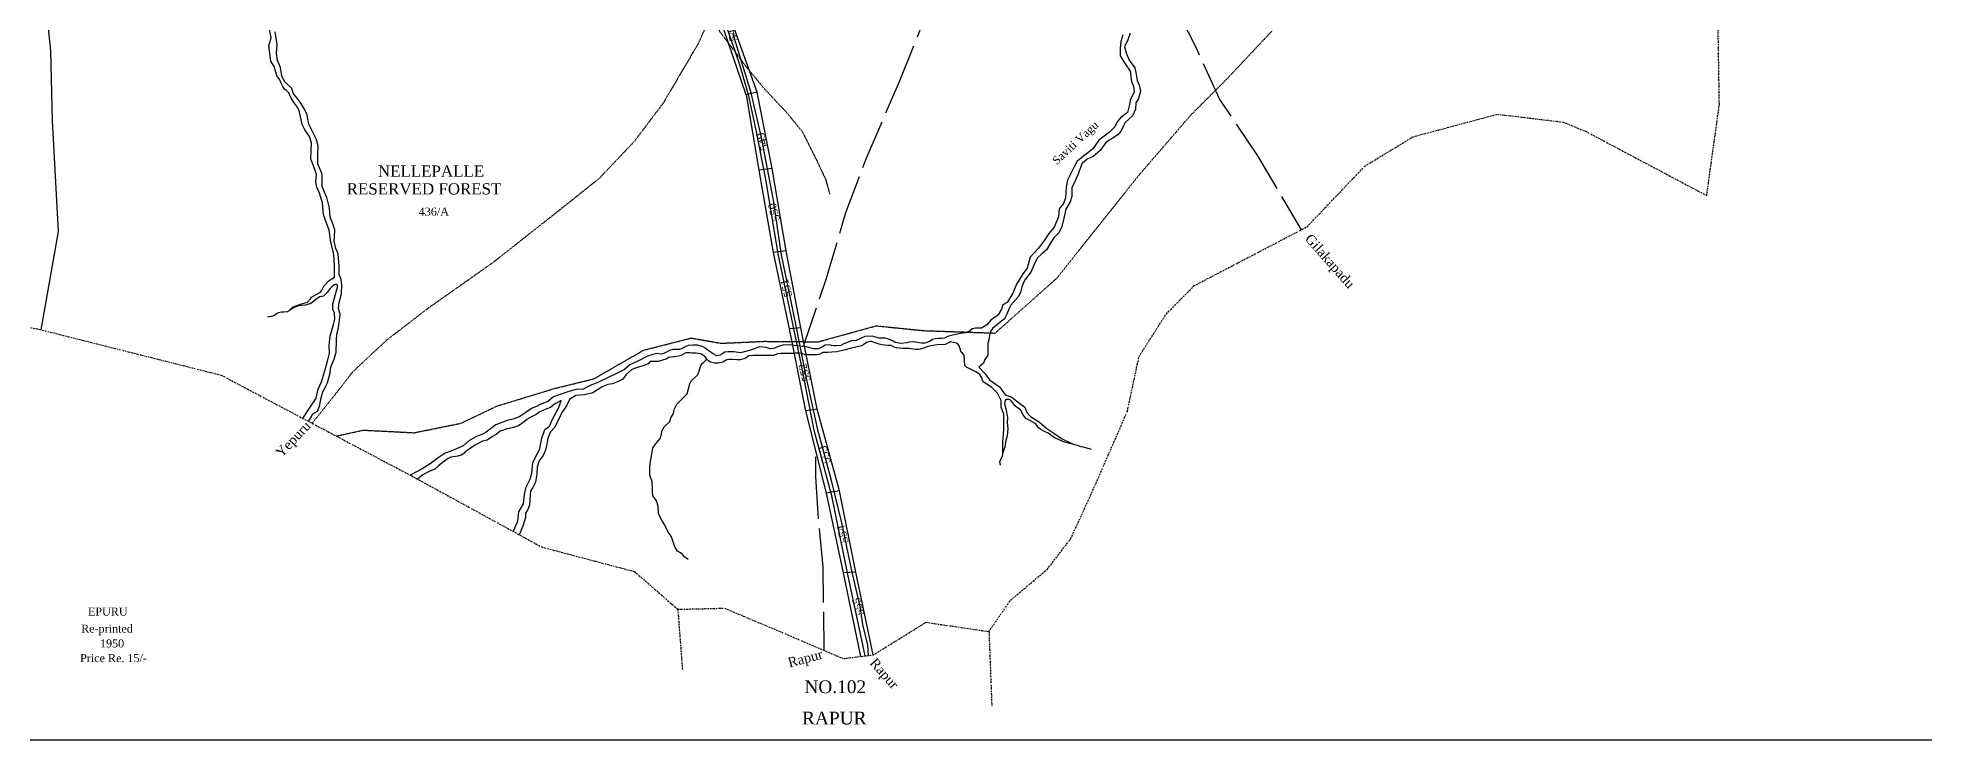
# Model space of a CAD drawing. Header units: millimetres. Extents: x 1039 to 3150, y 234 to 1226.
# Drawn here: x 2109 to 2698, y 234 to 454 of the extents above; entities that cross this region are included whole.
import ezdxf

# ---------------------------------------------------------------- set-up
doc = ezdxf.new("R2010")
doc.units = ezdxf.units.MM
doc.header["$MEASUREMENT"] = 0
for name, pattern in [('ACAD_ISO02W100', [15, 12, -3]), ('ACAD_ISO07W100', [3, 0, -3]), ('BORDER', [1.75, 0.5, -0.25, 0.5, -0.25, 0, -0.25])]:
    doc.linetypes.add(name, pattern=pattern)
for name, color, linetype in [('CARTTRACK', 30, 'ACAD_ISO02W100'), ('NALA', 4, 'Continuous'), ('SURVEY_BND', 7, 'Continuous')]:
    doc.layers.add(name, color=color, linetype=linetype)
for name, color, linetype, lineweight in [('FOOTPATH', 150, 'ACAD_ISO07W100', 30), ('ROAD', 1, 'Continuous', 25), ('VILL_BOUNDARY', 6, 'BORDER', 30)]:
    doc.layers.add(name, color=color, linetype=linetype, lineweight=lineweight)
doc.styles.get("Standard").update_dxf_attribs({"font": 'TIMES.TTF'})

msp = doc.modelspace()

# ---------------------------------------------------------------- linework, layer by layer
at = {"lineweight": 30}
msp.add_lwpolyline([(1039.18, 1225.73), (3149.7, 1225.73), (3149.7, 234.41), (1039.18, 234.41)], close=True, dxfattribs=at)
at = {"layer": 'CARTTRACK'}
for points in [[(2348.12, 358.1), (2355.04, 378.43), (2361.12, 399.29), (2367.69, 416.6), (2377.93, 440.24), (2387.49, 464.23), (2401.99, 499.53), (2408.51, 514.21), (2413.43, 526.91), (2412.51, 532.17), (2408.51, 534.66), (2405.22, 545.22), (2406.08, 565.4), (2410.51, 576.31), (2415.45, 583.7), (2413.95, 588.63), (2408.52, 593.26), (2405.02, 599.4), (2404.17, 607.6), (2397.22, 614.58), (2397.41, 620.63)], [(2503.43, 393.89), (2489.85, 416.96), (2477.82, 434.77), (2470.67, 450.64), (2465.63, 460.45), (2461.22, 465.57), (2449.98, 478.41), (2439.3, 486.34), (2428.35, 497.63), (2421.44, 506.71), (2417.82, 509.97), (2409.54, 516.88)], [(2354.39, 262.49), (2354.01, 288.63), (2352.48, 305.27), (2351.72, 316.73), (2351.8, 322.91)]]:
    msp.add_lwpolyline(points, dxfattribs=at)
at = {"layer": 'FOOTPATH', "ltscale": 0.002}
for points in [[(2194.44, 333.44), (2201.41, 342.13), (2207.18, 349.55), (2217.81, 359.51), (2230.9, 369.56), (2251.02, 383.74), (2268.81, 397.76), (2284.25, 410.05), (2295.23, 421.67), (2304.2, 433.54), (2315.09, 452.05), (2318.28, 459.17), (2319.02, 462.18), (2321.69, 455.9), (2329.69, 445.21), (2335.5, 438.14), (2342.37, 430.81), (2347.55, 424.51), (2351.98, 415.66), (2354.86, 409.54), (2356.07, 404.98)], [(2201.99, 329.44), (2210.45, 331.3), (2226.31, 330.48), (2240.86, 333.42), (2252.14, 338.81), (2270.05, 344.28), (2282.4, 347.32), (2298.01, 356.29), (2312.87, 360.06), (2322.14, 358.43), (2335.68, 359.04), (2352.5, 358.88), (2370.6, 363.88), (2385.47, 362.38), (2407.8, 361.61), (2427.11, 378.83), (2452.81, 411.08), (2468.73, 429.53), (2480.29, 441.12), (2494.37, 456.1)]]:
    msp.add_lwpolyline(points, dxfattribs=at)
at = {"layer": 'NALA'}
for points in [[(2191.58, 334.95), (2192.8, 336.92), (2194.05, 338.78), (2195.7, 341.23), (2196.28, 344.05), (2197.37, 346.34), (2198.26, 349.47), (2199.23, 352.86), (2199.84, 355.36), (2199.72, 357.73), (2200.06, 360.68), (2201.06, 364.29), (2201.52, 365.99), (2201.46, 367.78), (2200.91, 369.03), (2200.91, 370.73), (2201.55, 372.89), (2201.94, 374.45), (2202.31, 375.85), (2202.31, 376.58), (2202.13, 376.8), (2201.67, 376.83), (2201.31, 376.7), (2200.57, 376.04), (2200.09, 375.49), (2199.17, 374.33), (2197.96, 373.18), (2197.5, 373.03), (2196.83, 372.96), (2196.04, 372.39), (2194.03, 370.81), (2192.31, 370.31), (2190.09, 370.1), (2188.26, 369.25), (2186.77, 368.28), (2188.47, 369.83), (2190.82, 370.62), (2193.01, 371.29), (2193.89, 372.29), (2194.26, 372.87), (2195.69, 373.66), (2197, 374.36), (2197.51, 375), (2198.06, 376.27), (2199.75, 378.06), (2201.45, 379.03), (2201.42, 380.37), (2201.39, 382.16), (2201.3, 384.93), (2201.06, 386.81), (2200.27, 390), (2199.75, 393.71), (2198.5, 397.08), (2197.95, 398.7), (2197.62, 402.28), (2196.77, 405.29), (2195.88, 407.18), (2195.55, 408.91), (2195.82, 411.1), (2195.4, 412.44), (2194.02, 416.02), (2194.2, 421.04), (2193.56, 422.99), (2192.13, 425.08), (2191.37, 426.73), (2190.37, 431.13), (2189.51, 432.62), (2188.84, 433.5), (2187.81, 435.24), (2187.11, 436.67), (2186.38, 437.4), (2185.83, 437.82), (2185.22, 438.83), (2184.73, 439.71), (2184.22, 440.96), (2183.55, 441.75), (2182.57, 444.84), (2181.56, 446.51), (2181.14, 449.8), (2180.9, 451.32), (2181.66, 453.81), (2181.1, 456.54)], [(2193.31, 334.03), (2193.97, 335.05), (2194.6, 336.38), (2196.07, 337.18), (2196.76, 338.74), (2197.29, 341.33), (2197.82, 343.28), (2198.5, 344.61), (2199.28, 346.03), (2200.03, 349.2), (2200.27, 351.09), (2201.31, 353.41), (2201.94, 355.63), (2202.04, 359.24), (2202.19, 361.24), (2202.7, 363.24), (2203.23, 367.41), (2202.72, 369.31), (2202.91, 371.15), (2203.57, 373.88), (2203.76, 376.68), (2203.47, 378.4), (2202.89, 379.94), (2202.87, 382.53), (2202.55, 386.39), (2201.8, 388.06), (2201.29, 390.34), (2201.44, 391.69), (2201.49, 393.84), (2200.88, 395.75), (2200.11, 397.86), (2199.81, 400.64), (2199.03, 403.95), (2198.33, 405.64), (2197.53, 407.43), (2197.55, 410.78), (2197.43, 411.61), (2196.95, 412.67), (2196.22, 414.53), (2196.22, 415.91), (2196.22, 417.49), (2196.32, 420.1), (2195.69, 422.3), (2194.36, 425.01), (2193.46, 426.7), (2193.05, 428.35), (2192.83, 429.8), (2192.15, 431.37), (2190.7, 433.74), (2189.78, 434.95), (2188.66, 436.33), (2188.06, 437.97), (2185.75, 440.19), (2185.02, 442), (2184.59, 444.54), (2183.62, 446.79), (2183.28, 449.08), (2183.55, 451.79), (2182.84, 455.69)], [(2447.69, 454.78), (2447.03, 452.72), (2446.84, 450.5), (2446.84, 448.21), (2448.35, 445.75), (2449.95, 443.4), (2450.34, 440.23), (2451, 438.69), (2451.23, 436.93), (2449.94, 434.38), (2449.78, 432.98), (2449.09, 430.52), (2446.96, 428.89), (2445.92, 427.61), (2445.13, 426.04), (2443.46, 424.41), (2440.21, 421.83), (2438.24, 419.12), (2436.77, 417.91), (2433.4, 415.36), (2432.65, 413.96), (2430.39, 409.39), (2429.93, 407.2), (2429.77, 403.9), (2429.08, 402.04), (2427.77, 400.43), (2427.53, 397.89), (2426.19, 394.65), (2424.55, 392.75), (2423.15, 390.59), (2421.34, 388.09), (2418.72, 385.31), (2417.81, 381.85), (2416.53, 380.25), (2414.47, 376.91), (2413.28, 374.08), (2411.55, 371.2), (2410.17, 370.41), (2409.72, 369.11), (2408.77, 367.31), (2406.44, 365.64), (2405.19, 364.22), (2403.55, 363.14), (2401.65, 363.14), (2400.64, 362.95), (2399.72, 362.23), (2398.51, 361.67), (2396.97, 361.48), (2395.01, 361.02), (2392.88, 360.56), (2391.99, 360.04), (2391.11, 359.91), (2390, 359.91), (2389.11, 359.81), (2388.16, 359.61), (2387.35, 358.99), (2385.8, 358.5), (2384.75, 358.5), (2384.16, 358.56), (2382.43, 358.86), (2380.85, 358.79), (2380.27, 358.6), (2378.27, 358.37), (2376.5, 358.69), (2376.14, 359.02), (2374.93, 359.64), (2373.36, 359.97), (2371.53, 359.97), (2369.4, 360.62), (2367.11, 360.52), (2364.36, 359.31), (2362.89, 359.15), (2360.5, 358.3), (2359.59, 357.74), (2358.11, 357.58), (2357.52, 357.65), (2356.67, 357.78), (2355.95, 357.97), (2354.68, 357.88), (2354.22, 357.48), (2352.58, 356.7), (2351.01, 356.7), (2349.64, 357.06), (2348.26, 357.38), (2347.51, 357.38), (2346.17, 357.61), (2344.95, 357.78), (2343.25, 357.91), (2341.48, 357.88), (2340.11, 357.45), (2338.54, 356.76), (2337.49, 356.73), (2336.25, 357.12), (2334.22, 357.32), (2331.38, 356.24), (2328.2, 355.49), (2326.17, 355.78), (2324.4, 355.75), (2323.39, 355.65), (2322.67, 355.23), (2321.78, 354.67), (2320.83, 354.47), (2319.69, 355.1), (2318.18, 356.17), (2317.14, 357.03), (2316.35, 357.45), (2314.84, 357.88), (2313.44, 357.88), (2311.9, 357.78), (2310.95, 357.32), (2309.74, 356.67), (2309.18, 356.53), (2307.05, 356.5), (2306.01, 356.21), (2305.38, 355.75), (2303.65, 355.03), (2301.87, 355.21), (2299.22, 354.39), (2296.21, 352.86), (2293.72, 351.74), (2291.98, 350.27), (2289.46, 348.96), (2286.91, 347.75), (2283.69, 346.17), (2281.33, 345.19), (2278.88, 343.98), (2277.27, 344.14), (2274.26, 343.29), (2269.87, 341.72), (2268.04, 340.25), (2265.71, 339.32), (2264.73, 338.8), (2262.93, 338.05), (2261.52, 337.04), (2259.36, 335.5), (2257.49, 334.78), (2255.37, 334.35), (2251.81, 332.99), (2248.83, 330.67), (2247.65, 329.99), (2245.53, 329.17), (2243.4, 327.93), (2241.6, 326.42), (2238.55, 325.05), (2236, 324.1), (2233.83, 322.65), (2231.31, 320.79), (2228.79, 319.16), (2226.99, 318.24), (2225.05, 317.24)], [(2449.95, 455.33), (2449.2, 453.21), (2448.19, 451.06), (2448.73, 449.14), (2449.64, 446.84), (2451.43, 444.46), (2451.77, 442.96), (2452.13, 440.55), (2452.78, 439.08), (2453.19, 437.21), (2452.52, 434.86), (2451.77, 433.51), (2451.59, 431.54), (2450.63, 429.47), (2448.39, 427.43), (2447.79, 426.11), (2447.12, 424.76), (2446.08, 423.57), (2444.35, 422.38), (2442.45, 421.29), (2440.61, 418.63), (2438.43, 416.77), (2436.56, 415.96), (2434.82, 414.51), (2433.6, 411), (2432.41, 408.41), (2431.71, 407.06), (2431.68, 404.3), (2431.16, 402.64), (2429.89, 400.31), (2429.27, 397.49), (2428.56, 394.86), (2427.71, 392.97), (2426.07, 391.36), (2425.14, 389.86), (2423.86, 387.59), (2422.33, 386.4), (2420.88, 384.97), (2420, 383.08), (2418.93, 380.65), (2417.16, 378.35), (2416.65, 377.36), (2416.1, 376.07), (2415.66, 374.36), (2415.12, 373.01), (2412.67, 370.37), (2412.18, 369.26), (2411.43, 367.52), (2410.75, 366.05), (2408.81, 364.62), (2406.92, 363.07), (2406.16, 361.62), (2405.77, 359.55), (2405.46, 358.31), (2405.46, 356.13), (2405.46, 354.71), (2404.53, 353.39), (2404.11, 352.2), (2402.71, 350.94), (2404.62, 348.87), (2405.97, 347.03), (2409.1, 344.78), (2410.89, 342.27), (2412.99, 341.57), (2415.09, 339.89), (2417.04, 338.51), (2417.71, 336.83), (2418.8, 335.57), (2420.44, 334.56), (2421.66, 333.83), (2423.94, 331.79), (2426.12, 330.34), (2428.53, 328.65), (2432.35, 326.83), (2429.42, 327.5), (2426.28, 328.9), (2424.39, 330.33), (2423.45, 330.79), (2422.05, 331.47), (2421.3, 332.06), (2420.45, 333.31), (2418.81, 334.16), (2417.32, 334.9), (2416.49, 336.09), (2416.12, 336.82), (2415.89, 337.28), (2415.58, 337.72), (2414.8, 338.27), (2414.2, 338.68), (2413.66, 339.18), (2413.25, 339.85), (2412.83, 340.45), (2412.57, 340.63), (2412.1, 340.86), (2411.51, 340.86), (2411.14, 340.86), (2410.86, 340.6), (2410.68, 339.62), (2410.76, 339.1), (2411.12, 337.96), (2411.61, 335.21), (2411.51, 333.68), (2411.74, 331.77), (2411.48, 329.55), (2411.01, 327.63), (2410.8, 325.94), (2410.26, 324.6), (2410.18, 324.08), (2410.23, 327.71), (2410.36, 329.78), (2410.44, 332), (2410.52, 334.33), (2410.52, 336.25), (2409.69, 338.4), (2409.66, 340.52), (2408.52, 342.87), (2406.73, 344.66), (2405.93, 345.13), (2403.91, 346.52), (2403.57, 347.59), (2402.97, 348.68), (2401.91, 349.35), (2400.74, 350), (2398.85, 350.93), (2398.3, 351.5), (2398.06, 354.74), (2397.59, 355.36), (2397.05, 355.75), (2396.95, 356.37), (2396.53, 357.59), (2396.04, 358.36), (2393.88, 358.83), (2393.5, 358.7), (2392.77, 358.36), (2392.17, 358), (2389.66, 357.9), (2387.84, 357.67), (2386.73, 357.38), (2385.46, 356.86), (2383.98, 356.47), (2382.94, 356.47), (2380.87, 356.78), (2378.87, 356.83), (2377, 356.96), (2376.28, 357.25), (2375.29, 357.69), (2374.36, 357.77), (2373.24, 357.87), (2372.36, 357.92), (2371.51, 358.18), (2370.26, 358.6), (2369.12, 358.96), (2368.6, 358.96), (2367.56, 358.62), (2366.73, 358.05), (2365.98, 357.64), (2362.51, 356.83), (2360.53, 356.24), (2358.33, 355.72), (2356.77, 355.64), (2355.42, 355.57), (2354, 355.57), (2352.99, 355.07), (2352.08, 354.81), (2350.16, 354.81), (2349.1, 354.81), (2348.48, 354.81), (2347.49, 355.25), (2346.45, 355.3), (2345.34, 355.32), (2344.69, 355.25), (2344.01, 355.25), (2341.84, 355.25), (2340.82, 355.22), (2339.84, 355.14), (2338.7, 354.6), (2337.92, 354.6), (2336.21, 354.6), (2334.68, 354.6), (2333.67, 354.6), (2332.08, 354.6), (2330.79, 354.5), (2329.7, 353.69), (2328.12, 353.28), (2327.05, 353.28), (2325.65, 353.38), (2324.82, 353.38), (2323.94, 353.23), (2322.7, 352.57), (2321.3, 352.16), (2320.13, 352.16), (2318.84, 352.5), (2318.34, 352.86), (2317.72, 353.48), (2317.36, 353.97), (2316.48, 354.67), (2315.85, 355.14), (2314.37, 355.35), (2313.86, 355.35), (2312.97, 355.35), (2312.46, 355.45), (2312.12, 355.45), (2311.26, 355.45), (2310.64, 355.27), (2310.41, 355.04), (2309.73, 354.62), (2308.77, 354.39), (2307.66, 354.16), (2307.22, 354.16), (2305.79, 353.95), (2305.22, 353.59), (2303.61, 353.04), (2302.57, 352.76), (2300.84, 352.76), (2300.03, 352.68), (2299.38, 352.03), (2297.72, 351.36), (2296.71, 351.02), (2295.75, 350.74), (2294.33, 350.21), (2292.57, 348.63), (2291.48, 347.25), (2289.79, 346.35), (2288.24, 345.8), (2286.84, 345.54), (2285.07, 344.87), (2282.14, 342.95), (2279.55, 342.33), (2276.8, 342.07), (2274.8, 340.89), (2273.86, 338.9), (2272.41, 336.85), (2271.89, 335.66), (2270.8, 333.22), (2270.14, 332.1), (2268.92, 330.79), (2268.08, 328.78), (2267.75, 326.88), (2267.36, 324.99), (2266.57, 323.32), (2265.36, 321.72), (2264.77, 319.72), (2264.64, 317.55), (2264.18, 315), (2263.33, 313.39), (2262.68, 312.38), (2262.48, 309.7), (2262.31, 307.88), (2261.69, 306.28), (2261.1, 305.39), (2261.1, 304.05), (2260.28, 301.27), (2259.14, 298.62)], [(2186.77, 368.28), (2185.61, 368.12), (2184.84, 368.12), (2183.97, 367.93), (2183.39, 367.69), (2182.81, 367.2), (2182.13, 366.87), (2180.54, 366.62)], [(2311.87, 290.9), (2310.77, 291.71), (2310.13, 292.48), (2309.53, 292.99), (2308.6, 293.52), (2307.78, 294.67), (2307.27, 296.11), (2306.72, 297.97), (2305.49, 299.63), (2304.52, 301.84), (2303.74, 302.99), (2303.14, 304.12), (2302.65, 305.36), (2302.52, 307.52), (2301.97, 309.18), (2301.44, 309.95), (2300.99, 310.68), (2300.75, 311.72), (2300.75, 312.74), (2300.62, 315.15), (2299.95, 317.27), (2299.89, 319.93), (2300.15, 321.5), (2300.55, 323.8), (2300.84, 325.75), (2302.1, 327.43), (2303.21, 328.82), (2303.79, 331.15), (2304.43, 332.3), (2306.12, 333.97), (2306.51, 335.15), (2307.29, 336.54), (2307.56, 337.78), (2308.31, 339.44), (2309.51, 340.5), (2311.61, 342.62), (2312.43, 345.72), (2312.94, 346.81), (2314.79, 348.46), (2315.14, 349.07), (2315.43, 350.12), (2315.6, 350.87), (2315.8, 351.51), (2316.31, 352.08), (2316.74, 352.55), (2317.72, 353.48)], [(2257.27, 299.64), (2258.68, 302.88), (2258.97, 305.72), (2260.45, 308.27), (2260.74, 311.17), (2261.3, 313.46), (2262.48, 315.78), (2263.03, 317.9), (2263.39, 321.07), (2265.56, 325.59), (2266.18, 328.79), (2267.13, 331.44), (2268.54, 332.49), (2269.49, 334.74), (2271.52, 338.4), (2272.17, 340.5), (2270.67, 339.74), (2269.75, 339.09), (2268.86, 338.37), (2267.72, 337.91), (2266.7, 337.55), (2265.59, 337), (2264.38, 336.18), (2262.97, 335.4), (2261.47, 334.61), (2260.66, 333.91), (2258.93, 332.6), (2257.29, 332.15), (2255, 331.56), (2253.92, 331.16), (2253.14, 330.94), (2251.93, 329.92), (2250.78, 329.3), (2249.11, 328.19), (2247.64, 327.8), (2245.48, 326.65), (2243.48, 325.34), (2242.27, 324.56), (2241.84, 324), (2240.99, 323.48), (2239.94, 323.19), (2237.78, 322.89), (2236.93, 322.43), (2235.04, 321.08), (2233.9, 320.1), (2232.79, 319.12), (2231.02, 318.37), (2229.02, 317.29), (2227.37, 315.99)], [(2410.22, 324.34), (2409.97, 323.11), (2409.61, 322.38), (2409.16, 321.48), (2409.38, 320.3)], [(2437.83, 325.29), (2435.34, 325.97), (2434.66, 326.06), (2433.85, 326.42), (2432.35, 326.83)]]:
    msp.add_lwpolyline(points, dxfattribs=at)
at = {"layer": 'ROAD'}
for points in [[(2323.23, 459.12), (2327.92, 445.46), (2330.67, 436.1), (2333.04, 425.03), (2336.14, 409.08), (2339.9, 386.32), (2347.16, 351.54), (2351.16, 331.3), (2356.58, 311.3), (2361.62, 286.22), (2367.1, 260.75)], [(2368.27, 260.89), (2368.03, 264.1), (2366.4, 270.61), (2365.57, 276.16), (2362.88, 287.89), (2359.84, 302.3), (2356.66, 315.61), (2352.41, 331.39), (2348.71, 348.04), (2345.33, 365.39), (2341.08, 386.05), (2338.51, 403.1), (2334.8, 422.69), (2331.52, 436.71), (2325.94, 455.02)]]:
    msp.add_lwpolyline(points, dxfattribs=at)
at = {"layer": 'SURVEY_BND'}
for points in [[(2109.84, 362.62), (2115.2, 393.36), (2113.31, 428.03), (2112.78, 449.79), (2111.48, 462.95)], [(2329.97, 436.06), (2320.19, 464.72)], [(2333.42, 436.83), (2323.47, 464.64)], [(2338.13, 413.04), (2333.42, 436.83), (2329.97, 436.06), (2333.95, 412.55)], [(2342.48, 387.27), (2338.13, 413.04), (2333.95, 412.55), (2338.46, 386.77)], [(2347.09, 363.21), (2342.48, 387.27), (2338.46, 386.77), (2343.39, 362.93)], [(2352.19, 337.82), (2347.09, 363.21), (2343.39, 362.93), (2348.51, 337.29)], [(2359.15, 312.37), (2352.19, 337.82), (2348.51, 337.29), (2354.96, 311.59)], [(2364.26, 286.92), (2359.15, 312.37), (2354.96, 311.59), (2360.3, 286.69)], [(2369.68, 261.06), (2364.26, 286.92), (2360.3, 286.69), (2365.69, 260.58)]]:
    msp.add_lwpolyline(points, dxfattribs=at)
at = {"layer": 'VILL_BOUNDARY'}
for points in [[(2360.39, 259.94), (2369.68, 261.06), (2386.18, 271.26), (2405.84, 268.38), (2412.59, 278.17), (2424.01, 287.76), (2431.43, 297.43), (2439.35, 314.8), (2449.09, 337.26), (2452.73, 354.29), (2461.3, 367.64), (2469.99, 376.45), (2505.18, 394.8), (2523.22, 413.73), (2538.27, 422.93), (2564.65, 429.98), (2585.16, 427.52), (2592.16, 424.67), (2630.05, 404.58), (2633.99, 433.01), (2633.34, 473.96)], [(1785.03, 345.33), (1883.66, 357.39), (1973.42, 368.72), (2006.24, 376.54), (2056.76, 376.32), (2078, 367.62), (2108.27, 363.01), (2166.01, 348.48), (2226.21, 316.62), (2266.14, 294.79), (2295.12, 287.12), (2308.64, 275.33), (2323.31, 275.68), (2360.39, 259.94)], [(2308.64, 275.33), (2310.09, 256.53)], [(2405.84, 268.38), (2406.72, 245.15)]]:
    msp.add_lwpolyline(points, dxfattribs=at)

# ---------------------------------------------------------------- texts
at = {"layer": 'SURVEY_BND'}
for s, height, rotation, p in [('548', 2.5, 104.84267, (2327.42, 453.15)), ('Saviti Vagu', 2.5153, 42.73614, (2427.03, 414.03)), ('549', 2.5, 104.84267, (2337.04, 418.98)), ('550', 2.5, 104.84267, (2340.61, 397.01)), ('Gilakapadu', 3, 311.30241, (2504.35, 390.96)), ('551', 2.5, 104.84267, (2344.45, 373.26)), ('552', 2.5, 104.84267, (2350.12, 346.85)), ('Yepuru', 3, 46.38323, (2184.88, 322.53)), ('553', 2.5, 104.84267, (2356.43, 321.16)), ('554', 2.5, 104.84267, (2362.02, 296.39)), ('555', 2.5, 104.84267, (2366.86, 273.73)), ('Rapur', 3, 14.71111, (2343.5, 257.17)), ('Rapur', 3, 311.30241, (2368.39, 258.45))]:
    msp.add_text(s, height=height, rotation=rotation, dxfattribs=at).set_placement(p)
for s, height, p in [('NELLEPALLE', 3.5, (2214.99, 410.46)), ('RESERVED FOREST', 3.5, (2205.23, 404.92)), ('436/A', 2.515, (2227.7, 398.29)), ('EPURU', 2.5, (2124.42, 273.36)), ('Re-printed', 2.5, (2122.28, 268.05)), ('1950', 2.5, (2128.17, 263.41)), ('Price Re. 15/-', 2.5, (2121.96, 258.84)), ('NO.102', 4, (2348.18, 249.13)), ('RAPUR', 4, (2347.46, 239.34))]:
    msp.add_text(s, height=height, dxfattribs=at).set_placement(p)

doc.saveas('drawing.dxf')
